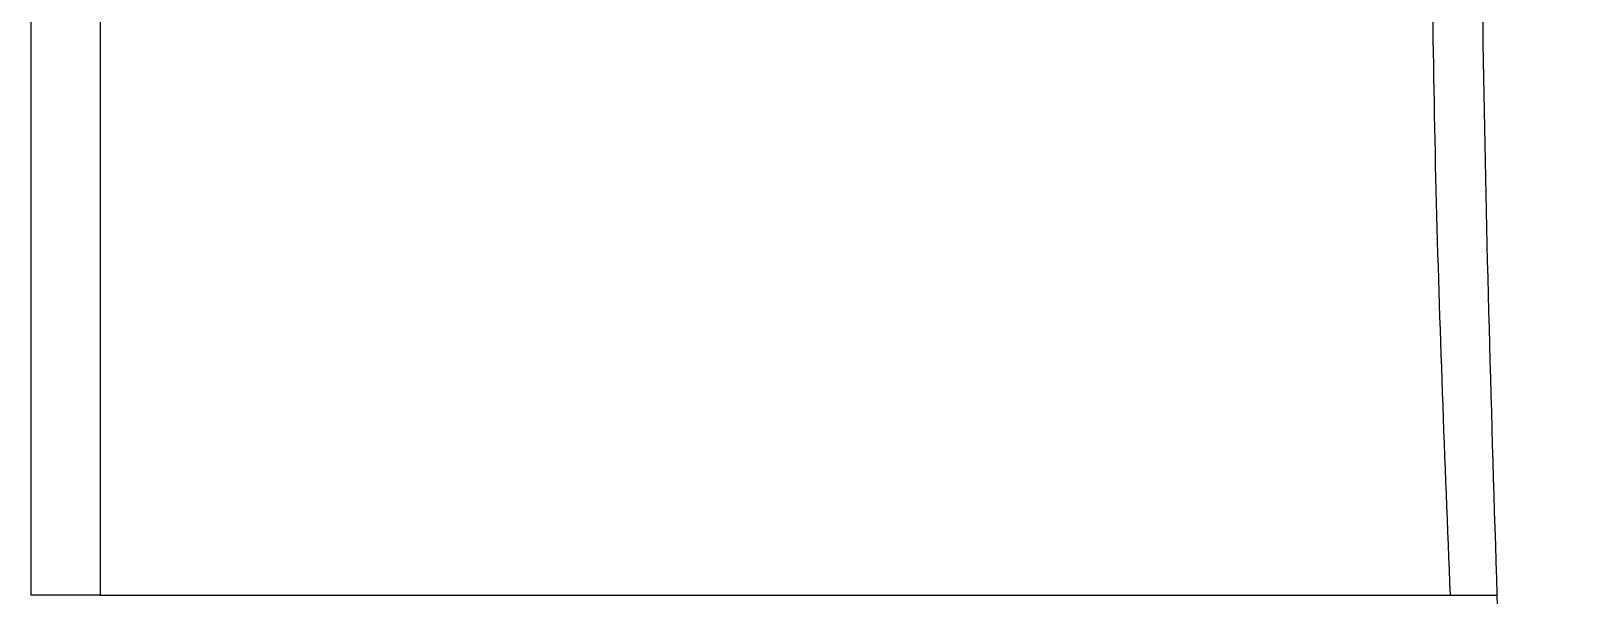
# Model space of a CAD drawing. Extents: x 400 to 501, y 484 to 634.
# Drawn here: x 406.534 to 411.379, y 548.739 to 550.508 of the extents above; entities that cross this region are included whole.
import ezdxf

# ---------------------------------------------------------------- set-up
doc = ezdxf.new("R2010")
doc.units = 0
doc.header["$MEASUREMENT"] = 0
doc.layers.add('DIM', color=3, linetype='Continuous')
doc.layers.add('GEOMETRY', color=3, linetype='Continuous', lineweight=25)

# ---------------------------------------------------------------- blocks, each defined once
blk = doc.blocks.new('2026 GRANDEE')
at = {"layer": 'GEOMETRY', "ltscale": 16}
for p, q in [((-43.8911, -43.0724), (-43.8911, -48.1016)), ((-43.6734, -48.1016), (-43.6734, -43.0724)), ((-43.6734, -48.1016), (-39.4427, -48.1016))]:
    blk.add_line(p, q, dxfattribs=at)
for points, knots in [([(-39.4427, -48.1016), (-39.4596, -47.6787), (-39.4932, -46.8359), (-39.5061, -45.5738), (-39.4935, -44.3197), (-39.4596, -43.4874), (-39.4427, -43.0724)], [0, 0, 0, 0, 0.252493, 0.503142, 0.752218, 1, 1, 1, 1]), ([(-39.297, -43.0724), (-39.3142, -43.6311), (-39.3485, -44.7484), (-39.3485, -46.4257), (-39.3142, -47.5429), (-39.297, -48.1016)], [0, 0, 0, 0, 0.33337, 0.666617, 1, 1, 1, 1]), ([(-39.4427, -48.1016), (-39.4232, -48.1016), (-39.3842, -48.1016), (-39.3412, -48.1016), (-39.3098, -48.1016), (-39.3013, -48.1016), (-39.297, -48.1016)], [0, 0, 0, 0, 0.24991, 0.499868, 0.749891, 1, 1, 1, 1]), ([(-39.297, -48.1016), (-39.2876, -48.4788), (-39.2688, -49.2327), (-39.2146, -50.3661), (-39.1431, -51.4995), (-39.0782, -52.2552), (-39.0457, -52.6327)], [0, 0, 0, 0, 0.2503809, 0.5005823, 0.7504889, 1, 1, 1, 1])]:
    blk.add_open_spline(points, degree=3, knots=knots, dxfattribs=at)
blk.add_open_spline([(-43.6734, -48.1016), (-43.6885, -48.1016), (-43.7187, -48.1016), (-43.7727, -48.1016), (-43.8307, -48.1016), (-43.8709, -48.1016), (-43.8911, -48.1016)], degree=3, dxfattribs=at)

msp = doc.modelspace()

# ---------------------------------------------------------------- block references
at = {"layer": 'DIM'}
msp.add_blockref('2026 GRANDEE', (450.4248, 596.8403), dxfattribs=at)

doc.saveas('drawing.dxf')
